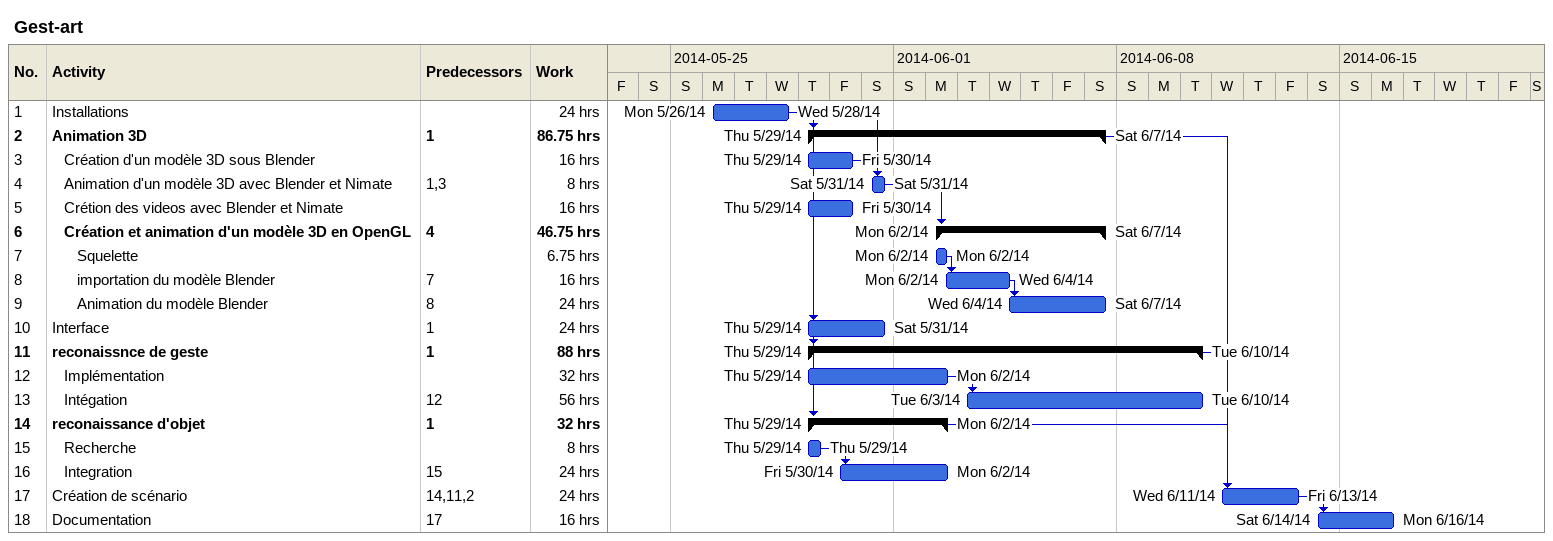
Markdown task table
Gest-art

| ID | Level | Task | Start | Finish | Predecessors | Work (h) |
|---|---|---|---|---|---|---|
| 1 | 1 | Installations | 2014-05-26 | 2014-05-28 |  | 24 |
| 2 | 1 | **Animation 3D** | 2014-05-29 | 2014-06-07 | 1 | 86.75 |
| 3 | 2 | Création d'un modèle 3D sous Blender | 2014-05-29 | 2014-05-30 |  | 16 |
| 4 | 2 | Animation d'un modèle 3D avec Blender et Nimate | 2014-05-31 | 2014-05-31 | 1, 3 | 8 |
| 5 | 2 | Crétion des videos avec Blender et Nimate | 2014-05-29 | 2014-05-30 |  | 16 |
| 6 | 2 | **Création et animation d'un modèle 3D en OpenGL** | 2014-06-02 | 2014-06-07 | 4 | 46.75 |
| 7 | 3 | Squelette | 2014-06-02 | 2014-06-02 |  | 6.75 |
| 8 | 3 | importation du modèle Blender | 2014-06-02 | 2014-06-04 | 7 | 16 |
| 9 | 3 | Animation du modèle Blender | 2014-06-04 | 2014-06-07 | 8 | 24 |
| 10 | 1 | Interface | 2014-05-29 | 2014-05-31 | 1 | 24 |
| 11 | 1 | **reconaissnce de geste** | 2014-05-29 | 2014-06-10 | 1 | 88 |
| 12 | 2 | Implémentation | 2014-05-29 | 2014-06-02 |  | 32 |
| 13 | 2 | Intégation | 2014-06-03 | 2014-06-10 | 12 | 56 |
| 14 | 1 | **reconaissance d'objet** | 2014-05-29 | 2014-06-02 | 1 | 32 |
| 15 | 2 | Recherche | 2014-05-29 | 2014-05-29 |  | 8 |
| 16 | 2 | Integration | 2014-05-30 | 2014-06-02 | 15 | 24 |
| 17 | 1 | Création de scénario | 2014-06-11 | 2014-06-13 | 14, 11, 2 | 24 |
| 18 | 1 | Documentation | 2014-06-14 | 2014-06-16 | 17 | 16 |
